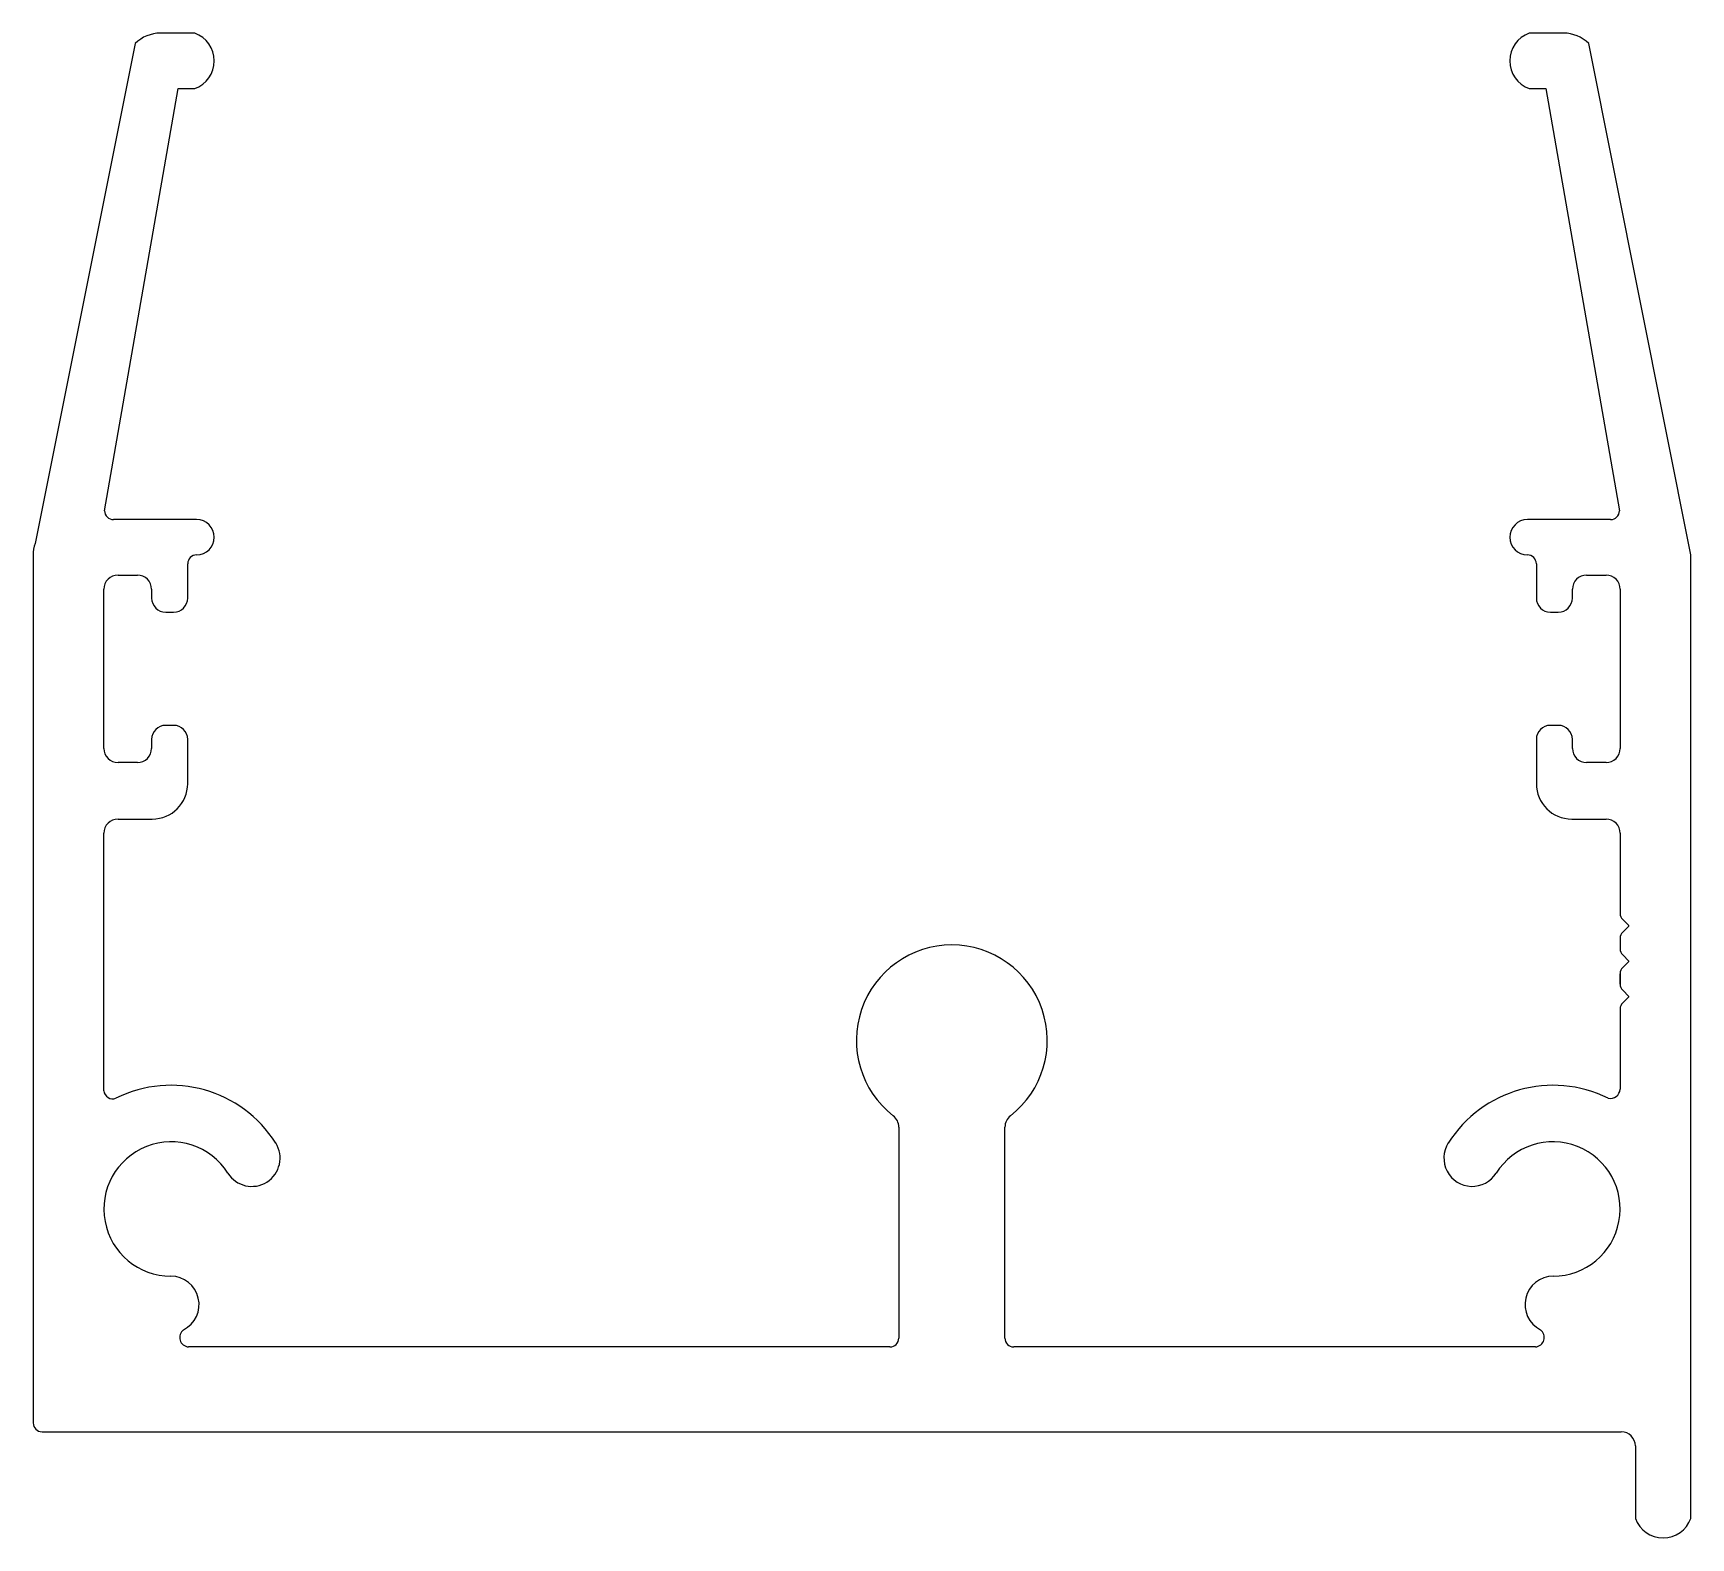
# Model space of a CAD drawing. Header units: inches. Extents: x -22.3 to 24.6, y -3.1 to 39.5.
import ezdxf

# ---------------------------------------------------------------- set-up
doc = ezdxf.new("R2010")
doc.units = ezdxf.units.IN
doc.header["$MEASUREMENT"] = 0

msp = doc.modelspace()

# ---------------------------------------------------------------- linework, layer by layer
at = {"color": 7}
for p, q in [((-17.706, 39.503), (-18.68, 39.503)), ((21.01, 39.503), (20.037, 39.503)), ((-19.387, 39.21), (-22.223, 25.068)), ((24.607, 24.745), (21.717, 39.21)), ((-20.255, 25.995), (-18.171, 37.933)), ((-18.171, 37.933), (-17.706, 37.933)), ((20.037, 37.933), (20.502, 37.933)), ((20.502, 37.933), (22.586, 25.995)), ((-17.656, 25.745), (-20.005, 25.745)), ((22.336, 25.745), (19.987, 25.745)), ((-22.276, 24.745), (-22.276, 0.195)), ((-17.906, 23.525), (-17.906, 24.495)), ((20.237, 24.495), (20.237, 23.525)), ((24.607, -2.505), (24.607, 24.745)), ((-19.876, 24.175), (-19.326, 24.175)), ((21.657, 24.175), (22.207, 24.175)), ((-20.276, 19.275), (-20.276, 23.775)), ((-18.926, 23.775), (-18.926, 23.525)), ((21.257, 23.525), (21.257, 23.775)), ((22.607, 23.775), (22.607, 19.275)), ((-18.526, 23.125), (-18.306, 23.125)), ((20.637, 23.125), (20.857, 23.125)), ((-18.306, 19.925), (-18.526, 19.925)), ((20.857, 19.925), (20.637, 19.925)), ((-18.926, 19.525), (-18.926, 19.275)), ((-17.906, 18.275), (-17.906, 19.525)), ((20.237, 19.525), (20.237, 18.275)), ((21.257, 19.275), (21.257, 19.525)), ((-19.326, 18.875), (-19.876, 18.875)), ((22.207, 18.875), (21.657, 18.875)), ((-19.876, 17.275), (-18.906, 17.275)), ((21.237, 17.275), (22.207, 17.275)), ((-20.276, 9.589), (-20.276, 16.875)), ((22.607, 16.875), (22.607, 14.608)), ((22.607, 14.608), (22.607, 14.608)), ((22.68, 14.431), (22.851, 14.26)), ((22.851, 14.248), (22.68, 14.077)), ((22.607, 13.901), (22.607, 13.608)), ((22.68, 13.431), (22.851, 13.26)), ((22.851, 13.248), (22.68, 13.077)), ((22.607, 12.901), (22.607, 12.608)), ((22.607, 12.608), (22.607, 12.901)), ((22.607, 12.901), (22.607, 12.608)), ((22.607, 12.608), (22.607, 12.901)), ((22.607, 12.901), (22.607, 12.608)), ((22.68, 12.431), (22.851, 12.26)), ((22.851, 12.249), (22.68, 12.077)), ((22.607, 11.901), (22.607, 9.633)), ((2.206, 8.563), (2.206, 2.595)), ((5.206, 2.595), (5.206, 8.563)), ((1.956, 2.345), (-17.881, 2.345)), ((20.211, 2.345), (5.456, 2.345)), ((-22.026, -0.055), (22.637, -0.055)), ((23.037, -0.455), (23.037, -2.505))]:
    msp.add_line(p, q, dxfattribs=at)
for centre, radius, start, end in [((-18.68, 38.503), 1, 90, 135), ((-17.991, 38.718), 0.835, 289.9538, 70.0462), ((20.322, 38.718), 0.835, 109.9538, 250.0462), ((21.01, 38.503), 1, 45, 90), ((-20.005, 25.995), 0.25, 180, 270), ((22.336, 25.995), 0.25, 270, 360), ((-17.656, 25.245), 0.5, 270, 90), ((19.987, 25.245), 0.5, 90, 270), ((-21.276, 24.745), 1, 161.199, 180), ((-17.656, 24.495), 0.25, 90, 180), ((19.987, 24.495), 0.25, 0, 90), ((24.607, 24.745), 0.0000000057, 189.411, 196.9617), ((-19.876, 23.775), 0.4, 90, 180), ((-19.326, 23.775), 0.4, 0, 90), ((21.657, 23.775), 0.4, 90, 180), ((22.207, 23.775), 0.4, 360, 90), ((-18.526, 23.525), 0.4, 180, 270), ((-18.306, 23.525), 0.4, 270, 360), ((20.637, 23.525), 0.4, 180, 270), ((20.857, 23.525), 0.4, 270, 360), ((-18.526, 19.525), 0.4, 90, 180), ((-18.306, 19.525), 0.4, 0, 90), ((20.637, 19.525), 0.4, 90, 180), ((20.857, 19.525), 0.4, 360, 90), ((-19.876, 19.275), 0.4, 180, 270), ((-19.326, 19.275), 0.4, 270, 0), ((21.657, 19.275), 0.4, 180, 270), ((22.207, 19.275), 0.4, 270, 360), ((-18.906, 18.275), 1, 270, 0), ((21.237, 18.275), 1, 180, 270), ((-19.876, 16.875), 0.4, 90, 180), ((22.207, 16.875), 0.4, 0, 90), ((22.857, 14.608), 0.25, 180, 225), ((22.857, 13.901), 0.25, 135, 180), ((22.845, 14.254), 0.008, 315, 45), ((3.706, 11.015), 2.7, 307.8576, 232.1424), ((22.857, 13.608), 0.25, 180, 225), ((22.845, 13.254), 0.008, 315, 45), ((22.857, 12.901), 0.25, 135, 180), ((22.857, 12.608), 0.25, 180, 225), ((22.845, 12.254), 0.008, 315, 45), ((22.857, 11.901), 0.25, 135, 180), ((-20.027, 9.611), 0.25, 185, 291.2736), ((-18.376, 6.245), 3.5, 32.2406, 116.4735), ((20.707, 6.245), 3.5, 63.5265, 147.7594), ((22.327, 9.652), 0.28, 257.6134, 356.113), ((1.8, 8.563), 0.406, 360, 52.1424), ((5.613, 8.563), 0.406, 127.8576, 180), ((-18.376, 6.245), 1.9, 32.2406, 269.8285), ((-16.093, 7.686), 0.8, 212.2406, 32.2406), ((18.423, 7.686), 0.8, 147.7594, 327.7594), ((20.707, 6.245), 1.9, 270.1715, 147.7594), ((-18.384, 3.545), 0.8, 296.6854, 89.8285), ((20.715, 3.545), 0.8, 90.1715, 243.3146), ((-17.861, 2.615), 0.271, 127.3485, 265.7636), ((20.191, 2.615), 0.271, 274.2364, 52.6515), ((1.956, 2.595), 0.25, 270, 360), ((5.456, 2.595), 0.25, 180, 270), ((-22.026, 0.195), 0.25, 180, 270), ((22.637, -0.455), 0.4, 360, 90), ((23.822, -2.22), 0.835, 199.9538, 340.0462)]:
    msp.add_arc(centre, radius, start, end, dxfattribs=at)

doc.saveas('drawing.dxf')
